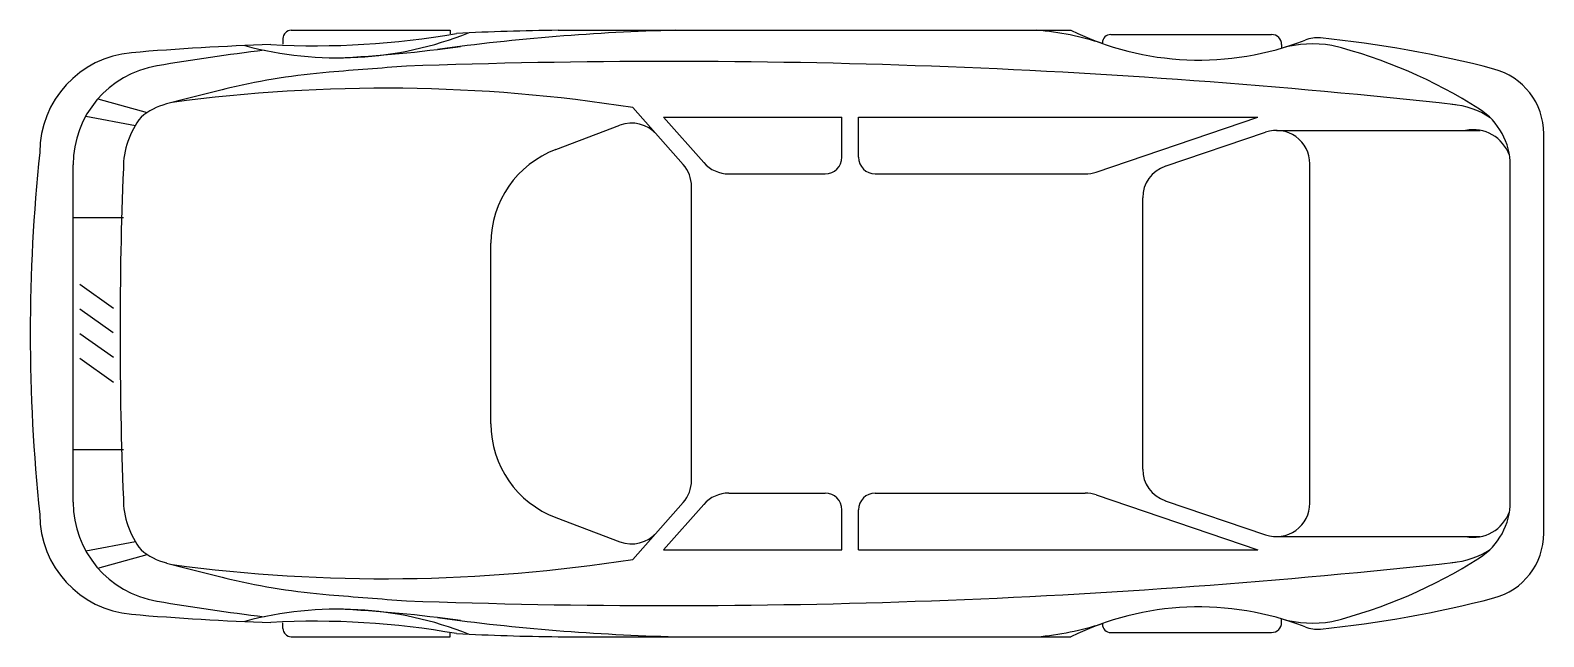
# Model space of a CAD drawing. Extents: x 0.01 to 4.54, y 0 to 1.81.
import ezdxf

# ---------------------------------------------------------------- set-up
doc = ezdxf.new("R2010")
doc.units = 0
doc.header["$MEASUREMENT"] = 0
doc.layers.add('VEICULOS', color=7, linetype='CONTINUOUS')

msp = doc.modelspace()

# ---------------------------------------------------------------- linework, layer by layer
at = {"layer": 'VEICULOS'}
for p, q in [((0.7887, 1.815), (1.2637, 1.815)), ((1.2637, 1.815), (1.2637, 1.8046)), ((1.5868, 1.815), (3.1217, 1.815)), ((0.7637, 1.79), (0.7637, 1.7732)), ((3.2156, 1.7755), (3.2156, 1.7773)), ((3.2406, 1.8023), (3.722, 1.8023)), ((3.752, 1.7723), (3.752, 1.7614)), ((0.21, 1.6097), (0.3576, 1.5686)), ((0.1735, 1.5575), (0.3221, 1.5302)), ((1.9612, 1.4133), (1.8111, 1.5835)), ((1.9029, 1.555), (2.4362, 1.555)), ((2.0231, 1.4188), (1.9029, 1.555)), ((2.4362, 1.435), (2.4362, 1.555)), ((2.4862, 1.555), (3.6809, 1.555)), ((2.4862, 1.435), (2.4862, 1.555)), ((3.1966, 1.3903), (3.6809, 1.555)), ((1.5802, 1.4583), (1.7716, 1.5306)), ((3.404, 1.408), (3.704, 1.51)), ((3.7362, 1.5153), (4.346, 1.5153)), ((4.5362, 0.3095), (4.5362, 1.5054)), ((0.1362, 0.4023), (0.1362, 1.4127)), ((3.8362, 0.3996), (3.8362, 1.4153)), ((4.4362, 0.4045), (4.4362, 1.4104)), ((2.098, 1.385), (2.3862, 1.385)), ((2.5362, 1.385), (3.1644, 1.385)), ((1.9862, 0.4678), (1.9862, 1.3472)), ((3.3362, 0.5016), (3.3362, 1.3133)), ((0.1362, 1.255), (0.2862, 1.255)), ((1.3862, 0.6373), (1.3862, 1.1776)), ((0.1562, 1.0547), (0.2565, 0.9835)), ((0.1562, 0.9811), (0.2562, 0.91)), ((0.1562, 0.9075), (0.2564, 0.8363)), ((0.1562, 0.8339), (0.2571, 0.7622)), ((0.1362, 0.56), (0.2862, 0.56)), ((2.098, 0.43), (2.3862, 0.43)), ((2.5362, 0.43), (3.1644, 0.43)), ((3.1966, 0.4246), (3.6809, 0.26)), ((1.9612, 0.4016), (1.8111, 0.2314)), ((2.0231, 0.3961), (1.9029, 0.26)), ((2.4362, 0.26), (2.4362, 0.38)), ((2.4862, 0.26), (2.4862, 0.38)), ((3.404, 0.4069), (3.704, 0.3049)), ((1.5802, 0.3567), (1.7716, 0.2844)), ((0.1735, 0.2574), (0.3221, 0.2848)), ((3.7362, 0.2996), (4.346, 0.2996)), ((0.21, 0.2052), (0.3576, 0.2463)), ((1.9029, 0.26), (2.4362, 0.26)), ((1.9029, 0.26), (2.4362, 0.26)), ((2.4862, 0.26), (3.6809, 0.26)), ((2.4862, 0.26), (3.6809, 0.26)), ((3.752, 0.0426), (3.752, 0.0535)), ((0.7637, 0.025), (0.7637, 0.0417)), ((1.2637, 0), (1.2637, 0.0104)), ((3.2156, 0.0395), (3.2156, 0.0376)), ((3.2406, 0.0126), (3.722, 0.0126)), ((0.7887, 0), (1.2637, 0)), ((1.5868, 0), (3.1217, 0))]:
    msp.add_line(p, q, dxfattribs=at)
for centre, radius, start, end in [((0.7887, 1.79), 0.025, 90, 180), ((2.1031, -4.6905), 6.5076, 91.44672, 97.74433), ((1.6769, -6.0203), 7.8357, 90.65826, 92.88435), ((2.9468, 0.9488), 0.8693, 71.9318, 85.1895), ((3.5054, 2.5955), 0.8697, 243.8188, 291.3604), ((0.9776, -6.0596), 7.8357, 91.82646, 94.88259), ((0.9271, 2.7953), 1.063, 254.8576, 291.6441), ((0.8599, 4.2031), 2.4345, 266.8913, 279.9978), ((0.7328, 5.8057), 4.078, 272.7302, 277.9271), ((3.2406, 1.7773), 0.025, 90, 180), ((3.722, 1.7723), 0.03, 0, 90), ((3.8466, 1.4097), 0.3643, 81.2428, 104.9784), ((3.8586, 1.6924), 0.1, 84.3261, 111.3604), ((3.5363, -1.5523), 3.3607, 75.3386, 84.3261), ((3.5362, 0.315), 1.5, 57.421, 75.8853), ((0.3362, 1.4488), 0.3, 94.8826, 180), ((1.6769, -6.0203), 7.8357, 97.10624, 99.47587), ((1.9165, -19.7379), 21.4596, 83.69897, 92.09138), ((0.4362, 1.4127), 0.3, 99.4759, 180), ((1.0655, -0.304), 2, 94.6956, 103.3072), ((3.3809, -28.4935), 30.2845, 94.25613, 94.69555), ((4.3362, 1.5054), 0.2, 0, 75.3386), ((2.1031, -4.6905), 6.5076, 103.3072, 105.03334), ((1.0687, -3.1381), 4.7796, 81.065, 97.65), ((0.467, 1.4012), 0.2, 105.0333, 129.7348), ((4.2399, 1.346), 0.2481, 56.6983, 84.8092), ((0.5362, 1.4012), 0.25, 142.0329, 180), ((4.2362, 1.4104), 0.2, 0, 57.421), ((1.807, 1.437), 0.1, 41.4237, 110.6955), ((3.7362, 1.4153), 0.1, 0, 108.778), ((4.3243, 1.4007), 0.1167, 20.0837, 100.7176), ((1.6862, 1.1776), 0.3, 110.6955, 180), ((5.1549, 0.9075), 5.1473, 173.963, 186.037), ((1.8862, 1.3472), 0.1, 0, 41.4237), ((2.098, 1.485), 0.1, 221.4237, 270), ((2.3862, 1.435), 0.05, 270, 0), ((2.5362, 1.435), 0.05, 180, 270), ((3.4362, 1.3133), 0.1, 108.778, 180), ((12.4681, 0.9075), 12.1919, 177.67923, 182.32077), ((3.1644, 1.485), 0.1, 270, 288.778), ((1.6862, 0.6373), 0.3, 180, 249.3045), ((3.4362, 0.5016), 0.1, 180, 251.222), ((1.8862, 0.4678), 0.1, 318.5763, 0), ((0.5362, 0.4138), 0.25, 180, 217.9671), ((0.5362, 0.4138), 0.25, 180, 217.9671), ((2.098, 0.33), 0.1, 90, 138.5763), ((2.3862, 0.38), 0.05, 0, 90), ((2.5362, 0.38), 0.05, 90, 180), ((3.1644, 0.33), 0.1, 71.222, 90), ((0.3362, 0.3661), 0.3, 180, 265.1174), ((0.4362, 0.4023), 0.3, 180, 260.5241), ((3.7362, 0.3996), 0.1, 251.222, 0), ((4.3243, 0.4143), 0.1167, 259.2824, 339.9163), ((4.2362, 0.4045), 0.2, 302.579, 0), ((1.807, 0.3779), 0.1, 249.3045, 318.5763), ((1.807, 0.3779), 0.1, 249.3045, 318.5763), ((4.3362, 0.3095), 0.2, 284.6614, 0), ((0.467, 0.4138), 0.2, 230.2652, 254.9667), ((0.467, 0.4138), 0.2, 230.2652, 254.9667), ((1.0687, 4.9531), 4.7796, 262.35, 278.935), ((3.5362, 1.5), 1.5, 284.1147, 302.579), ((4.2399, 0.4689), 0.2481, 275.1908, 303.3017), ((2.1031, 6.5055), 6.5076, 254.96666, 256.6928), ((1.9165, 21.5528), 21.4596, 267.90862, 276.30103), ((1.0655, 2.1189), 2, 256.6928, 265.3044), ((1.6769, 7.8352), 7.8357, 260.52413, 262.89376), ((3.3809, 30.3085), 30.2845, 265.30445, 265.74387), ((3.5363, 3.3673), 3.3607, 275.6739, 284.6614), ((0.9776, 7.8745), 7.8357, 265.11741, 268.17354), ((0.9271, -0.9804), 1.063, 68.3559, 105.1424), ((0.8599, -2.3882), 2.4345, 80.0022, 93.1087), ((0.7328, -3.9908), 4.078, 82.0729, 87.2698), ((2.1031, 6.5055), 6.5076, 262.25567, 268.55328), ((3.5054, -0.7805), 0.8697, 68.6396, 116.1812), ((3.8466, 0.4053), 0.3643, 255.0216, 278.7572), ((0.7887, 0.025), 0.025, 180, 270), ((1.6769, 7.8352), 7.8357, 267.11565, 269.34174), ((2.9468, 0.8662), 0.8693, 274.8105, 288.0682), ((3.2406, 0.0376), 0.025, 180, 270), ((3.722, 0.0426), 0.03, 270, 0), ((3.8586, 0.1226), 0.1, 248.6396, 275.6739)]:
    msp.add_arc(centre, radius, start, end, dxfattribs=at)

doc.saveas('drawing.dxf')
